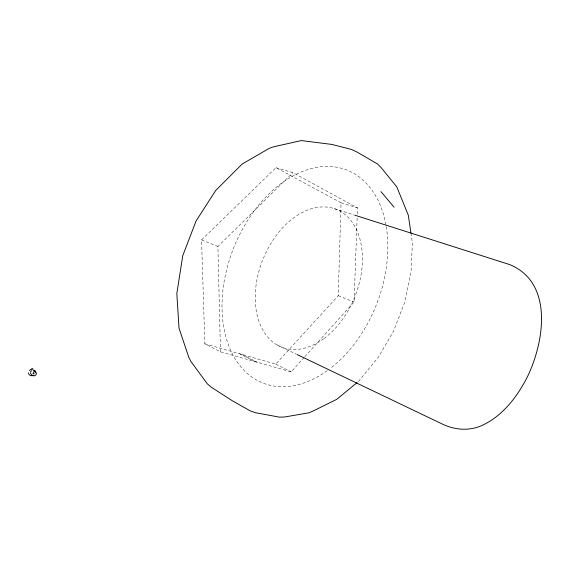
<?xml version="1.0" encoding="UTF-8"?>
<svg xmlns="http://www.w3.org/2000/svg" width="570" height="570" viewBox="0 0 570 570"><rect width="100%" height="100%" fill="white"/><g stroke="black" fill="none" stroke-linecap="round" stroke-linejoin="round"><path stroke-width="0.43" stroke-dasharray="2.85 2.14" d="M204.83 343.788L275.759 364.13L338.267 295.666L341.024 202.77L276.015 167.666L201.552 239.906L204.83 343.788L220.483 351.861L291.206 371.847L304.252 357.354M304.843 356.692L354.055 302.014L357.162 217.669M357.297 214.12L357.525 207.908L292.916 172.667L276.015 167.666M34.478 374.255L34.969 373.507M358.423 381.494L378.423 357.126L393.414 331.37L404.351 303.283L411.013 272.467L412.395 242.792L411.113 234.156M220.483 351.861L217.904 246.475L292.916 172.667M32.718 373.443L33.723 372.488A1.888 1.511 -47.1 0 1 32.882 373.642M33.024 373.649L34.029 372.695M341.024 202.77L357.525 207.908M334.433 208.677L353.92 214.897M201.552 239.906L217.904 246.475M338.267 295.666L354.055 302.014M276.942 344.893L296.193 354.105M275.759 364.13L291.206 371.847M241.844 354.405L257.412 362.292M239.4 353.706L254.982 361.608M327.273 370.678A114.47 76.808 -68.4 0 1 224.609 331.697A114.47 76.808 -68.4 0 1 286.097 180.049A114.47 76.808 -68.4 0 1 386.075 225.663M386.225 226.554A114.47 76.808 -68.4 0 1 330.044 368.626M34.029 373.635A2.914 2.323 -47.1 0 1 33.509 374.191M324.052 338.502A74.129 49.611 -68.4 0 0 345.712 215.104A74.129 49.611 -68.4 0 0 256.714 281.038A74.129 49.611 -68.4 0 0 324.052 338.502"/><path stroke-width="0.85" d="M35.276 372.695L34.941 370.336M29.412 370.443L31.692 369.039M357.062 382.613L336.656 399.392L313.258 410.942L309.09 412.773L284.537 417.005L279.428 417.14L255.481 412.709L250.394 410.956L232.71 401.009L211.342 387.237L207.452 383.973L190.936 361.551L188.848 357.476L179.023 328.178L176.821 293.593L182.77 255.631L196.052 221.018L215.681 190.508L242.115 164.06L269.375 148.278L273.621 146.803L301.309 140.576L331.854 144.417L351.555 149.483L356.478 151.748L377.561 163.996L381.209 167.694L396.798 186.882L408.291 215.154L410.984 233.287M33.088 375.366C31.222 376.464 28.45 375.053 28.5 372.83M32.412 368.968L33.274 369.103M31.614 369.047L32.511 368.961M354.768 215.168L509.858 264.651C554.261 283.14 543.937 343.183 527.122 377.383C516.876 397.304 502.248 416.414 481.315 425.776C468.797 431.112 455.152 429.965 442.976 424.365L296.998 354.49M33.737 370.208L34.264 370.493M33.352 370.913C40 372.524 34.079 379.164 30.851 373.749A1.888 1.511 -47.1 0 1 30.445 373.065M380.974 191.627L394.048 207.152M30.481 372.189A1.888 1.511 -47.1 0 1 30.673 371.747M30.958 371.348A1.888 1.511 -47.1 0 1 31.735 370.771"/></g></svg>
